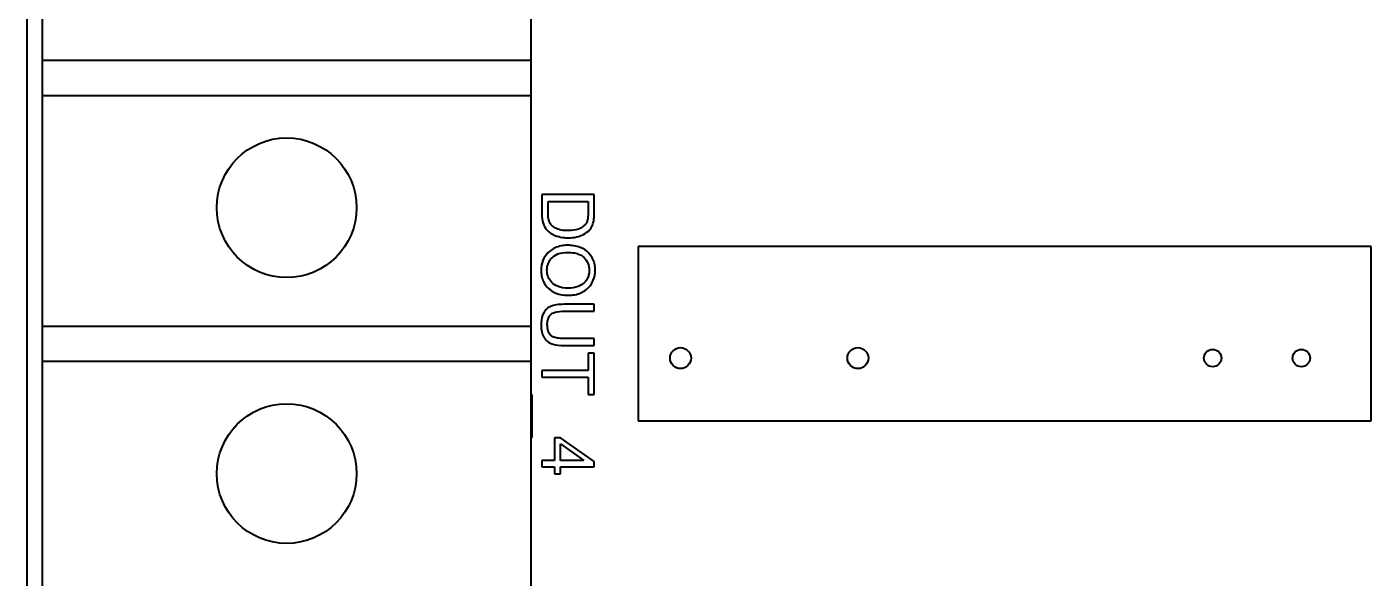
# Model space of a CAD drawing. Header units: millimetres. Extents: x 0 to 4205, y 0 to 2970.
# Drawn here: x 1889.35 to 1927.85, y 2428.99 to 2444.78 of the extents above; entities that cross this region are included whole.
import ezdxf

# ---------------------------------------------------------------- set-up
doc = ezdxf.new("R2010")
doc.units = ezdxf.units.MM
doc.header["$LTSCALE"] = 5
doc.layers.add('가시적인 것(ISO)', color=3, linetype='Continuous', lineweight=40)

msp = doc.modelspace()

# ---------------------------------------------------------------- linework, layer by layer
at = {"layer": '가시적인 것(ISO)'}
for p, q in [((1889.348, 2558.891), (1889.348, 2388.891)), ((1889.788, 2450.441), (1889.788, 2443.821)), ((1903.787, 2443.821), (1903.787, 2450.441)), ((1903.787, 2443.821), (1889.788, 2443.821)), ((1889.788, 2443.821), (1889.788, 2442.821)), ((1903.787, 2442.821), (1903.787, 2443.821)), ((1889.788, 2442.821), (1903.787, 2442.821)), ((1889.788, 2442.821), (1889.788, 2436.201)), ((1903.787, 2436.201), (1903.787, 2442.821)), ((1905.598, 2439.979), (1904.098, 2439.979)), ((1904.098, 2439.979), (1904.098, 2439.438)), ((1904.275, 2439.781), (1905.42, 2439.781)), ((1904.275, 2439.46), (1904.275, 2439.781)), ((1905.42, 2439.781), (1905.42, 2439.465)), ((1905.598, 2439.463), (1905.598, 2439.979)), ((1906.855, 2438.488), (1906.855, 2433.492)), ((1927.846, 2438.488), (1906.855, 2438.488)), ((1927.846, 2433.492), (1927.846, 2438.488)), ((1905.598, 2436.832), (1904.731, 2436.832)), ((1904.732, 2436.633), (1905.598, 2436.633)), ((1905.598, 2436.633), (1905.598, 2436.832)), ((1903.787, 2436.201), (1889.788, 2436.201)), ((1889.788, 2436.201), (1889.788, 2435.201)), ((1903.787, 2435.201), (1903.787, 2436.201)), ((1905.598, 2435.851), (1904.732, 2435.851)), ((1905.598, 2435.652), (1905.598, 2435.851)), ((1904.731, 2435.652), (1905.598, 2435.652)), ((1905.598, 2435.434), (1905.42, 2435.434)), ((1905.42, 2435.434), (1905.42, 2434.94)), ((1905.598, 2434.245), (1905.598, 2435.434)), ((1889.788, 2435.201), (1903.787, 2435.201)), ((1889.788, 2435.201), (1889.788, 2428.581)), ((1903.787, 2428.581), (1903.787, 2435.201)), ((1905.42, 2434.94), (1904.098, 2434.94)), ((1904.098, 2434.94), (1904.098, 2434.741)), ((1904.098, 2434.741), (1905.42, 2434.741)), ((1905.42, 2434.741), (1905.42, 2434.245)), ((1905.42, 2434.245), (1905.598, 2434.245)), ((1903.814, 2434.234), (1903.787, 2434.234)), ((1903.814, 2433.013), (1903.814, 2434.234)), ((1906.855, 2433.492), (1927.846, 2433.492)), ((1903.787, 2433.013), (1903.814, 2433.013)), ((1904.626, 2433.011), (1904.457, 2433.011)), ((1904.457, 2433.011), (1904.457, 2432.361)), ((1905.598, 2432.327), (1904.626, 2433.011)), ((1904.626, 2432.361), (1904.626, 2432.83)), ((1904.626, 2432.83), (1905.303, 2432.361)), ((1904.457, 2432.361), (1904.098, 2432.361)), ((1904.098, 2432.361), (1904.098, 2432.176)), ((1905.303, 2432.361), (1904.626, 2432.361)), ((1905.598, 2432.176), (1905.598, 2432.327)), ((1904.098, 2432.176), (1904.457, 2432.176)), ((1904.457, 2432.176), (1904.457, 2431.974)), ((1904.457, 2431.974), (1904.626, 2431.974)), ((1904.626, 2431.974), (1904.626, 2432.176)), ((1904.626, 2432.176), (1905.598, 2432.176))]:
    msp.add_line(p, q, dxfattribs=at)
for centre, radius in [((1896.788, 2439.601), 2), ((1908.068, 2435.291), 0.3), ((1913.148, 2435.291), 0.3), ((1923.308, 2435.291), 0.25), ((1925.848, 2435.291), 0.25), ((1896.788, 2431.981), 2)]:
    msp.add_circle(centre, radius, dxfattribs=at)
for points, knots in [([(1904.098, 2439.438), (1904.098, 2439.341), (1904.107, 2439.215), (1904.179, 2439.041), (1904.213, 2438.99), (1904.307, 2438.897), (1904.368, 2438.85), (1904.619, 2438.748), (1904.763, 2438.739), (1904.856, 2438.739)], [-0.1013045, -0.1013045, -0.1013045, -0.1013045, -0.0660401, -0.0660401, -0.0467074, -0.0467074, -0.0277304, -0.0277304, 0, 0, 0, 0]), ([(1904.38, 2439.093), (1904.362, 2439.111), (1904.348, 2439.13), (1904.319, 2439.18), (1904.308, 2439.209), (1904.282, 2439.29), (1904.275, 2439.372), (1904.275, 2439.46)], [-0.03972134, -0.03972134, -0.03972134, -0.03972134, -0.03404767, -0.03404767, -0.02637667, -0.02637667, 0, 0, 0, 0]), ([(1905.42, 2439.465), (1905.42, 2439.416), (1905.419, 2439.362), (1905.408, 2439.276), (1905.401, 2439.239), (1905.389, 2439.209)], [-0.02271504, -0.02271504, -0.02271504, -0.02271504, -0.00972271, -0.00972271, 0, 0, 0, 0]), ([(1905.576, 2439.195), (1905.584, 2439.231), (1905.589, 2439.272), (1905.596, 2439.359), (1905.598, 2439.412), (1905.598, 2439.463)], [-0.02610579, -0.02610579, -0.02610579, -0.02610579, -0.0151034, -0.0151034, 0, 0, 0, 0]), ([(1904.859, 2438.944), (1904.793, 2438.944), (1904.724, 2438.948), (1904.585, 2438.974), (1904.536, 2438.994), (1904.457, 2439.031), (1904.415, 2439.058), (1904.38, 2439.093)], [-0.03646535, -0.03646535, -0.03646535, -0.03646535, -0.02628406, -0.02628406, -0.01488015, -0.01488015, 0, 0, 0, 0]), ([(1904.856, 2438.739), (1904.935, 2438.739), (1905.014, 2438.746), (1905.166, 2438.778), (1905.232, 2438.802), (1905.359, 2438.869), (1905.419, 2438.916), (1905.468, 2438.976)], [-0.06427655, -0.06427655, -0.06427655, -0.06427655, -0.04327347, -0.04327347, -0.02318587, -0.02318587, 0, 0, 0, 0]), ([(1905.389, 2439.209), (1905.38, 2439.183), (1905.367, 2439.159), (1905.334, 2439.113), (1905.314, 2439.092), (1905.259, 2439.044), (1905.214, 2439.01), (1905.058, 2438.954), (1904.959, 2438.944), (1904.859, 2438.944)], [-0.08863704, -0.08863704, -0.08863704, -0.08863704, -0.07259706, -0.07259706, -0.05563873, -0.05563873, -0.02994642, -0.02994642, 0, 0, 0, 0]), ([(1905.468, 2438.976), (1905.495, 2439.006), (1905.516, 2439.04), (1905.553, 2439.114), (1905.566, 2439.154), (1905.576, 2439.195)], [-0.02477761, -0.02477761, -0.02477761, -0.02477761, -0.01271181, -0.01271181, 0, 0, 0, 0]), ([(1904.828, 2438.525), (1904.768, 2438.525), (1904.708, 2438.519), (1904.59, 2438.494), (1904.533, 2438.476), (1904.417, 2438.424), (1904.341, 2438.381), (1904.209, 2438.246), (1904.16, 2438.172), (1904.089, 2438.001), (1904.072, 2437.906), (1904.072, 2437.807)], [-0.1419282, -0.1419282, -0.1419282, -0.1419282, -0.11405, -0.11405, -0.0863552, -0.0863552, -0.0554723, -0.0554723, -0.0295193, -0.0295193, 0, 0, 0, 0]), ([(1905.624, 2437.807), (1905.624, 2437.86), (1905.619, 2437.912), (1905.6, 2438.012), (1905.586, 2438.059), (1905.532, 2438.186), (1905.482, 2438.257), (1905.377, 2438.36), (1905.306, 2438.419), (1905.078, 2438.509), (1904.952, 2438.525), (1904.828, 2438.525)], [-0.1914347, -0.1914347, -0.1914347, -0.1914347, -0.1588981, -0.1588981, -0.1283406, -0.1283406, -0.0734868, -0.0734868, -0.0371408, -0.0371408, 0, 0, 0, 0]), ([(1904.243, 2437.808), (1904.243, 2437.844), (1904.246, 2437.879), (1904.259, 2437.947), (1904.268, 2437.979), (1904.307, 2438.069), (1904.344, 2438.121), (1904.423, 2438.199), (1904.476, 2438.242), (1904.643, 2438.308), (1904.735, 2438.321), (1904.826, 2438.321)], [-0.1304948, -0.1304948, -0.1304948, -0.1304948, -0.1101568, -0.1101568, -0.0908219, -0.0908219, -0.0538229, -0.0538229, -0.0272604, -0.0272604, 0, 0, 0, 0]), ([(1904.826, 2438.321), (1904.893, 2438.321), (1904.962, 2438.316), (1905.083, 2438.294), (1905.138, 2438.278), (1905.233, 2438.233), (1905.273, 2438.206), (1905.352, 2438.124), (1905.39, 2438.068), (1905.441, 2437.944), (1905.453, 2437.876), (1905.453, 2437.806)], [-0.09205293, -0.09205293, -0.09205293, -0.09205293, -0.07187986, -0.07187986, -0.05512906, -0.05512906, -0.04039251, -0.04039251, -0.02097998, -0.02097998, 0, 0, 0, 0]), ([(1904.072, 2437.807), (1904.072, 2437.754), (1904.078, 2437.701), (1904.099, 2437.597), (1904.116, 2437.547), (1904.183, 2437.397), (1904.238, 2437.334), (1904.342, 2437.231), (1904.423, 2437.185), (1904.607, 2437.11), (1904.725, 2437.09), (1904.845, 2437.09)], [-0.08052814, -0.08052814, -0.08052814, -0.08052814, -0.075448, -0.075448, -0.0704261, -0.0704261, -0.05969695, -0.05969695, -0.03604414, -0.03604414, 0, 0, 0, 0]), ([(1904.848, 2437.295), (1904.744, 2437.295), (1904.638, 2437.309), (1904.473, 2437.378), (1904.421, 2437.417), (1904.337, 2437.503), (1904.303, 2437.553), (1904.254, 2437.672), (1904.243, 2437.74), (1904.243, 2437.808)], [-0.08165834, -0.08165834, -0.08165834, -0.08165834, -0.05685822, -0.05685822, -0.03882835, -0.03882835, -0.0205962, -0.0205962, 0, 0, 0, 0]), ([(1904.845, 2437.09), (1904.91, 2437.09), (1904.975, 2437.096), (1905.099, 2437.12), (1905.157, 2437.137), (1905.316, 2437.206), (1905.381, 2437.26), (1905.504, 2437.382), (1905.547, 2437.469), (1905.607, 2437.612), (1905.624, 2437.708), (1905.624, 2437.807)], [-0.06480513, -0.06480513, -0.06480513, -0.06480513, -0.05981322, -0.05981322, -0.05512545, -0.05512545, -0.04655354, -0.04655354, -0.0296574, -0.0296574, 0, 0, 0, 0]), ([(1905.453, 2437.806), (1905.453, 2437.769), (1905.45, 2437.733), (1905.435, 2437.662), (1905.424, 2437.628), (1905.39, 2437.553), (1905.359, 2437.5), (1905.273, 2437.417), (1905.22, 2437.377), (1905.047, 2437.309), (1904.947, 2437.295), (1904.848, 2437.295)], [-0.1516136, -0.1516136, -0.1516136, -0.1516136, -0.1220791, -0.1220791, -0.0935316, -0.0935316, -0.0558687, -0.0558687, -0.0298206, -0.0298206, 0, 0, 0, 0]), ([(1904.731, 2436.832), (1904.657, 2436.832), (1904.579, 2436.828), (1904.451, 2436.807), (1904.392, 2436.792), (1904.289, 2436.745), (1904.246, 2436.714), (1904.182, 2436.644), (1904.145, 2436.596), (1904.083, 2436.431), (1904.072, 2436.332), (1904.072, 2436.239)], [-0.1666428, -0.1666428, -0.1666428, -0.1666428, -0.120317, -0.120317, -0.0849202, -0.0849202, -0.0527526, -0.0527526, -0.028158, -0.028158, 0, 0, 0, 0]), ([(1904.252, 2436.256), (1904.252, 2436.297), (1904.256, 2436.338), (1904.276, 2436.423), (1904.292, 2436.456), (1904.325, 2436.51), (1904.347, 2436.536), (1904.413, 2436.587), (1904.452, 2436.601), (1904.551, 2436.628), (1904.645, 2436.633), (1904.732, 2436.633)], [-0.0552723, -0.0552723, -0.0552723, -0.0552723, -0.05006966, -0.05006966, -0.04418631, -0.04418631, -0.03650006, -0.03650006, -0.02622502, -0.02622502, 0, 0, 0, 0]), ([(1904.072, 2436.239), (1904.072, 2436.175), (1904.078, 2436.11), (1904.104, 2435.994), (1904.123, 2435.943), (1904.164, 2435.874), (1904.2, 2435.816), (1904.312, 2435.726), (1904.364, 2435.703), (1904.51, 2435.661), (1904.621, 2435.652), (1904.731, 2435.652)], [-0.1827395, -0.1827395, -0.1827395, -0.1827395, -0.1243095, -0.1243095, -0.0742781, -0.0742781, -0.0514626, -0.0514626, -0.0329561, -0.0329561, 0, 0, 0, 0]), ([(1904.732, 2435.851), (1904.67, 2435.851), (1904.603, 2435.854), (1904.497, 2435.873), (1904.45, 2435.885), (1904.376, 2435.921), (1904.353, 2435.94), (1904.309, 2435.992), (1904.291, 2436.026), (1904.258, 2436.123), (1904.252, 2436.192), (1904.252, 2436.256)], [-0.06580544, -0.06580544, -0.06580544, -0.06580544, -0.05062257, -0.05062257, -0.03951225, -0.03951225, -0.0306635, -0.0306635, -0.01915675, -0.01915675, 0, 0, 0, 0])]:
    msp.add_open_spline(points, degree=3, knots=knots, dxfattribs=at)

doc.saveas('drawing.dxf')
